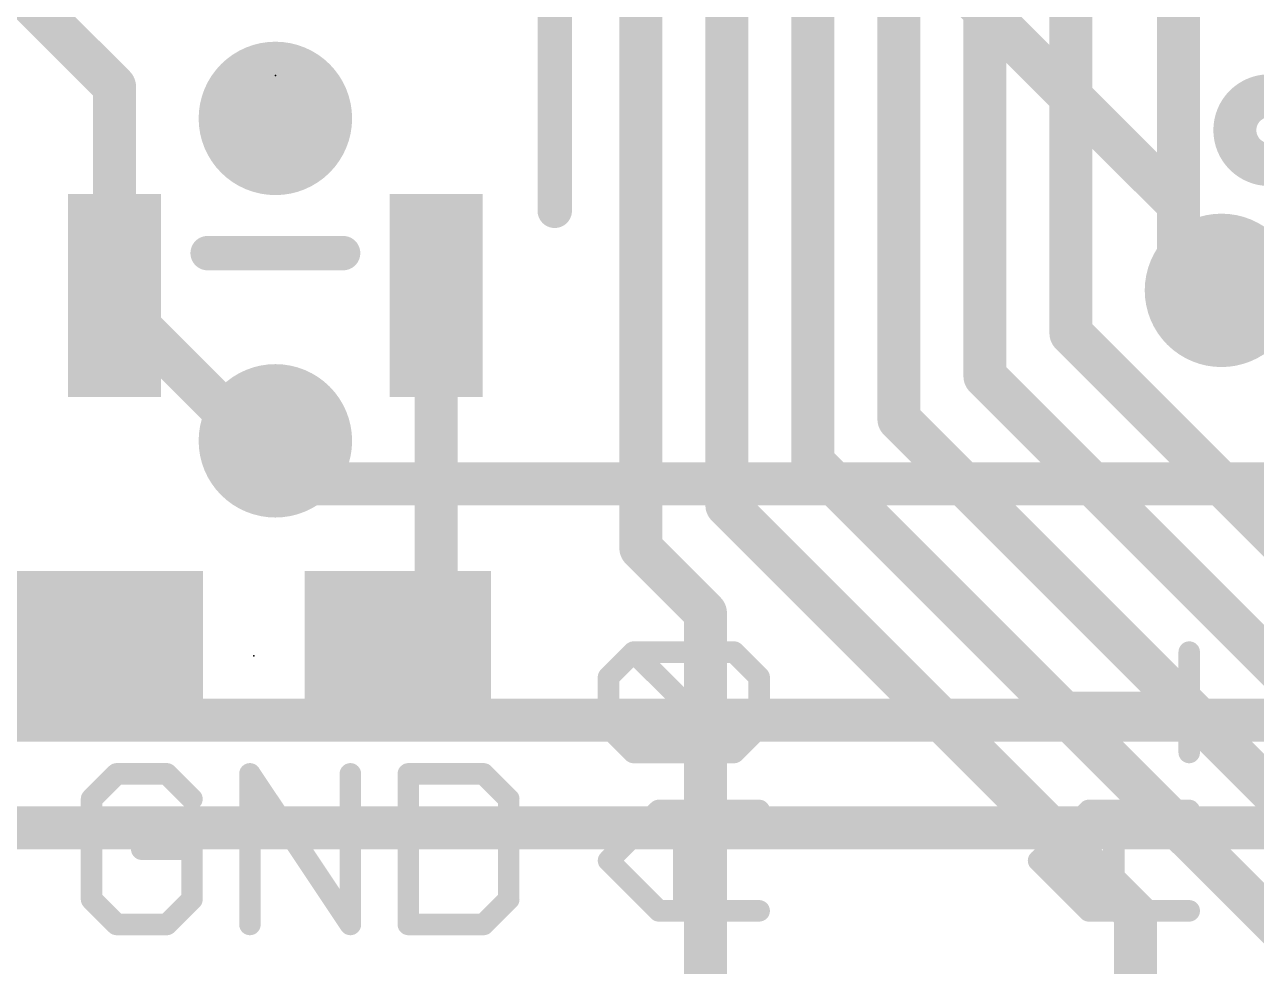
# Model space of a CAD drawing. Extents: x -8.4 to 62, y -6.5 to 32.8.
# Drawn here: x 12.49 to 19.76, y 2.23 to 7.79 of the extents above; entities that cross this region are included whole.
import ezdxf

# ---------------------------------------------------------------- set-up
doc = ezdxf.new("R2010")
doc.units = 0
for name, color, linetype in [('1', 12, 'CONTINUOUS'), ('16', 132, 'CONTINUOUS'), ('18', 110, 'CONTINUOUS'), ('21', 40, 'CONTINUOUS'), ('23', 40, 'CONTINUOUS')]:
    doc.layers.add(name, color=color, linetype=linetype)

# ---------------------------------------------------------------- blocks, each defined once
blk = doc.blocks.new('RECT')
blk.add_solid([(-0.5, -0.5), (0.5, -0.5), (-0.5, 0.5), (0.5, 0.5)])
blk = doc.blocks.new('ROUNDV')
at = {"const_width": 0.5}
blk.add_lwpolyline([(0, -0.25, 1), (0, 0.25, 1), (0, -0.25)], format="xyb", dxfattribs=at)

msp = doc.modelspace()

# ---------------------------------------------------------------- linework, layer by layer
at = {"layer": '1', "const_width": 0.254}
for points in [[(16.129, 10.795), (16.129, 4.699)], [(16.637, 10.541), (16.637, 4.953)], [(17.145, 5.207), (17.145, 10.287)], [(17.653, 5.461), (17.653, 10.033)], [(18.161, 9.779), (18.161, 5.715)], [(18.669, 5.969), (18.669, 9.525)], [(19.304, 9.398), (19.304, 6.477)], [(12.319, 8.128), (13.02, 7.427)], [(13.02, 7.427), (13.02, 6.1929)], [(19.304, 6.477), (19.558, 6.223)], [(13.02, 6.1929), (13.02, 6.157)], [(13.02, 6.157), (13.843, 5.334)], [(14.92, 6.1929), (14.92, 4.291)], [(21.1455, 3.4925), (18.669, 5.969)], [(18.161, 5.715), (20.8915, 2.9845)], [(20.6375, 2.4765), (17.653, 5.461)], [(13.843, 5.334), (13.97, 5.334)], [(21.082, 1.27), (17.145, 5.207)], [(16.637, 4.953), (19.05, 2.54)], [(16.129, 4.699), (16.51, 4.318)], [(16.51, 4.318), (16.51, 1.27)], [(14.92, 4.291), (14.693, 4.064)], [(11.9764, 4.064), (12.993, 4.064)], [(19.05, 2.54), (19.05, 1.27)]]:
    msp.add_lwpolyline(points, dxfattribs=at)
at = {"layer": '1', "const_width": 0.127}
for points in [[(13.0835, 7.427, 1), (12.9565, 7.427)], [(12.9751, 7.3821, 1), (13.0649, 7.4719)], [(19.3489, 6.5219, 1), (19.2591, 6.4321)], [(19.2405, 6.477, 1), (19.3675, 6.477)], [(19.5131, 6.1781, 1), (19.6029, 6.2679)], [(13.0835, 6.1929, 1), (12.9565, 6.1929)], [(13.0649, 6.2019, 1), (12.9751, 6.1121)], [(14.9835, 6.1929, 1), (14.8565, 6.1929)], [(12.9565, 6.1929, 1), (13.0835, 6.1929)], [(12.9565, 6.157, 1), (13.0835, 6.157)], [(18.7139, 6.0139, 1), (18.6241, 5.9241)], [(18.6055, 5.969, 1), (18.7325, 5.969)], [(18.2059, 5.7599, 1), (18.1161, 5.6701)], [(18.0975, 5.715, 1), (18.2245, 5.715)], [(17.6979, 5.5059, 1), (17.6081, 5.4161)], [(13.843, 5.3975, 1), (13.843, 5.2705)], [(13.97, 5.2705, 1), (13.97, 5.3975)], [(17.5895, 5.461, 1), (17.7165, 5.461)], [(13.7981, 5.2891, 1), (13.8879, 5.3789)], [(17.1899, 5.2519, 1), (17.1001, 5.1621)], [(17.0815, 5.207, 1), (17.2085, 5.207)], [(16.6819, 4.9979, 1), (16.5921, 4.9081)], [(16.5735, 4.953, 1), (16.7005, 4.953)], [(16.1739, 4.7439, 1), (16.0841, 4.6541)], [(16.0655, 4.699, 1), (16.1925, 4.699)], [(16.5735, 4.318, 1), (16.4465, 4.318)], [(14.9649, 4.2461, 1), (14.8751, 4.3359)], [(16.4651, 4.2731, 1), (16.5549, 4.3629)], [(14.8565, 4.291, 1), (14.9835, 4.291)], [(12.993, 4.0005, 1), (12.993, 4.1275)], [(14.6481, 4.1089, 1), (14.7379, 4.0191)], [(19.1135, 2.54, 1), (18.9865, 2.54)], [(19.0051, 2.4951, 1), (19.0949, 2.5849)]]:
    msp.add_lwpolyline(points, format="xyb", dxfattribs=at)
at = {"layer": '16', "const_width": 0.254}
for points in [[(17.526, 8.509), (19.304, 6.731)], [(19.304, 6.731), (19.304, 6.477)], [(19.304, 6.477), (19.558, 6.223)], [(13.97, 5.334), (14.224, 5.08)], [(14.224, 5.08), (20.447, 5.08)], [(12.065, 3.683), (21.082, 3.683)], [(11.938, 3.048), (22.225, 3.048)]]:
    msp.add_lwpolyline(points, dxfattribs=at)
at = {"layer": '16', "const_width": 0.127}
for points in [[(19.3675, 6.731, 1), (19.2405, 6.731)], [(19.2591, 6.6861, 1), (19.3489, 6.7759)], [(19.3489, 6.5219, 1), (19.2591, 6.4321)], [(19.2405, 6.477, 1), (19.3675, 6.477)], [(19.5131, 6.1781, 1), (19.6029, 6.2679)], [(14.0149, 5.3789, 1), (13.9251, 5.2891)], [(14.224, 5.1435, 1), (14.224, 5.0165)], [(14.1791, 5.0351, 1), (14.2689, 5.1249)]]:
    msp.add_lwpolyline(points, format="xyb", dxfattribs=at)
at = {"layer": '21'}
for points, const_width in [([(15.62, 6.693), (15.62, 8.293)], 0.2032), ([(14.37, 6.443), (13.57, 6.443)], 0.2032), ([(15.9377, 3.9374), (16.086, 4.0857)], 0.127), ([(16.086, 4.0857), (16.6792, 4.0857)], 0.127), ([(16.6792, 3.4925), (16.086, 4.0857)], 0.127), ([(16.6792, 4.0857), (16.8275, 3.9374)], 0.127), ([(19.3675, 3.4925), (19.3675, 4.0857)], 0.127), ([(15.9377, 3.6408), (15.9377, 3.9374)], 0.127), ([(16.8275, 3.9374), (16.8275, 3.6408)], 0.127), ([(18.7743, 3.4925), (18.4777, 3.7891)], 0.127), ([(18.4777, 3.7891), (19.3675, 3.7891)], 0.127), ([(16.086, 3.4925), (15.9377, 3.6408)], 0.127), ([(16.8275, 3.6408), (16.6792, 3.4925)], 0.127), ([(16.6792, 3.4925), (16.086, 3.4925)], 0.127), ([(13.0325, 3.3663), (12.8842, 3.218)], 0.127), ([(13.3291, 3.3663), (13.0325, 3.3663)], 0.127), ([(13.4774, 3.218), (13.3291, 3.3663)], 0.127), ([(13.8197, 2.4765), (13.8197, 3.3663)], 0.127), ([(13.8197, 3.3663), (14.4129, 2.4765)], 0.127), ([(14.4129, 2.4765), (14.4129, 3.3663)], 0.127), ([(14.7553, 3.3663), (14.7553, 2.4765)], 0.127), ([(15.2001, 3.3663), (14.7553, 3.3663)], 0.127), ([(15.3484, 3.218), (15.2001, 3.3663)], 0.127), ([(12.8842, 3.218), (12.8842, 2.6248)], 0.127), ([(15.3484, 2.6248), (15.3484, 3.218)], 0.127), ([(15.9377, 2.8536), (16.2343, 3.1502)], 0.127), ([(16.2343, 3.1502), (16.8275, 3.1502)], 0.127), ([(16.3826, 2.557), (16.3826, 3.1502)], 0.127), ([(18.4777, 2.8536), (18.7743, 3.1502)], 0.127), ([(18.7743, 3.1502), (19.3675, 3.1502)], 0.127), ([(18.9226, 2.557), (18.9226, 3.1502)], 0.127), ([(13.4774, 2.9214), (13.1808, 2.9214)], 0.127), ([(13.4774, 2.6248), (13.4774, 2.9214)], 0.127), ([(16.2343, 2.557), (15.9377, 2.8536)], 0.127), ([(18.7743, 2.557), (18.4777, 2.8536)], 0.127), ([(12.8842, 2.6248), (13.0325, 2.4765)], 0.127), ([(13.3291, 2.4765), (13.4774, 2.6248)], 0.127), ([(15.2001, 2.4765), (15.3484, 2.6248)], 0.127), ([(16.8275, 2.557), (16.2343, 2.557)], 0.127), ([(19.3675, 2.557), (18.7743, 2.557)], 0.127), ([(13.0325, 2.4765), (13.3291, 2.4765)], 0.127), ([(14.7553, 2.4765), (15.2001, 2.4765)], 0.127)]:
    msp.add_lwpolyline(points, dxfattribs=dict(at, const_width=const_width))
for points, const_width in [([(19.8402, 7.0426, 1), (19.8402, 7.2966, 1), (19.8402, 7.0426)], 0.4064), ([(15.5692, 6.693, 1), (15.6708, 6.693)], 0.1016), ([(13.57, 6.4938, 1), (13.57, 6.3922)], 0.1016), ([(14.37, 6.3922, 1), (14.37, 6.4938)], 0.1016), ([(16.086, 4.1174, 1), (16.086, 4.0539)], 0.0635), ([(16.1085, 4.1081, 1), (16.0636, 4.0632)], 0.0635), ([(16.1085, 4.0632, 1), (16.0636, 4.1081)], 0.0635), ([(16.7017, 4.1081, 1), (16.6568, 4.0632)], 0.0635), ([(16.6792, 4.0539, 1), (16.6792, 4.1174)], 0.0635), ([(19.3992, 4.0857, 1), (19.3358, 4.0857)], 0.0635), ([(15.9695, 3.9374, 1), (15.906, 3.9374)], 0.0635), ([(15.9153, 3.9598, 1), (15.9602, 3.9149)], 0.0635), ([(16.8592, 3.9374, 1), (16.7958, 3.9374)], 0.0635), ([(16.805, 3.9149, 1), (16.85, 3.9598)], 0.0635), ([(18.4777, 3.8208, 1), (18.4777, 3.7573)], 0.0635), ([(18.5002, 3.8115, 1), (18.4553, 3.7666)], 0.0635), ([(19.3675, 3.7573, 1), (19.3675, 3.8208)], 0.0635), ([(15.9602, 3.6632, 1), (15.9153, 3.6183)], 0.0635), ([(15.906, 3.6408, 1), (15.9695, 3.6408)], 0.0635), ([(16.7958, 3.6408, 1), (16.8592, 3.6408)], 0.0635), ([(16.85, 3.6183, 1), (16.805, 3.6632)], 0.0635), ([(16.086, 3.5243, 1), (16.086, 3.4607)], 0.0635), ([(16.0636, 3.47, 1), (16.1085, 3.515)], 0.0635), ([(16.6568, 3.515, 1), (16.7017, 3.47)], 0.0635), ([(16.6568, 3.47, 1), (16.7017, 3.515)], 0.0635), ([(16.6792, 3.4607, 1), (16.6792, 3.5243)], 0.0635), ([(18.7519, 3.47, 1), (18.7968, 3.515)], 0.0635), ([(19.3358, 3.4925, 1), (19.3992, 3.4925)], 0.0635), ([(13.0325, 3.398, 1), (13.0325, 3.3345)], 0.0635), ([(13.055, 3.3438, 1), (13.0101, 3.3887)], 0.0635), ([(13.3516, 3.3887, 1), (13.3066, 3.3438)], 0.0635), ([(13.3291, 3.3345, 1), (13.3291, 3.398)], 0.0635), ([(13.8515, 3.3663, 1), (13.788, 3.3663)], 0.0635), ([(13.8462, 3.3839, 1), (13.7933, 3.3486)], 0.0635), ([(14.4447, 3.3663, 1), (14.3812, 3.3663)], 0.0635), ([(14.787, 3.3663, 1), (14.7235, 3.3663)], 0.0635), ([(14.7553, 3.398, 1), (14.7553, 3.3345)], 0.0635), ([(15.2226, 3.3887, 1), (15.1777, 3.3438)], 0.0635), ([(15.2001, 3.3345, 1), (15.2001, 3.398)], 0.0635), ([(12.916, 3.218, 1), (12.8525, 3.218)], 0.0635), ([(15.3802, 3.218, 1), (15.3167, 3.218)], 0.0635), ([(12.8618, 3.2404, 1), (12.9067, 3.1955)], 0.0635), ([(13.4549, 3.1955, 1), (13.4998, 3.2404)], 0.0635), ([(15.326, 3.1955, 1), (15.3709, 3.2404)], 0.0635), ([(16.2343, 3.1819, 1), (16.2343, 3.1184)], 0.0635), ([(16.2568, 3.1277, 1), (16.2119, 3.1726)], 0.0635), ([(16.4144, 3.1502, 1), (16.3509, 3.1502)], 0.0635), ([(16.8275, 3.1184, 1), (16.8275, 3.1819)], 0.0635), ([(18.7743, 3.1819, 1), (18.7743, 3.1184)], 0.0635), ([(18.7968, 3.1277, 1), (18.7519, 3.1726)], 0.0635), ([(18.9544, 3.1502, 1), (18.8909, 3.1502)], 0.0635), ([(19.3675, 3.1184, 1), (19.3675, 3.1819)], 0.0635), ([(13.1808, 2.9531, 1), (13.1808, 2.8896)], 0.0635), ([(13.5091, 2.9214, 1), (13.4456, 2.9214)], 0.0635), ([(13.4774, 2.8896, 1), (13.4774, 2.9531)], 0.0635), ([(15.9602, 2.876, 1), (15.9153, 2.8311)], 0.0635), ([(18.5002, 2.876, 1), (18.4553, 2.8311)], 0.0635), ([(15.9153, 2.876, 1), (15.9602, 2.8311)], 0.0635), ([(18.4553, 2.876, 1), (18.5002, 2.8311)], 0.0635), ([(12.8525, 2.6248, 1), (12.916, 2.6248)], 0.0635), ([(12.9067, 2.6472, 1), (12.8618, 2.6023)], 0.0635), ([(13.4456, 2.6248, 1), (13.5091, 2.6248)], 0.0635), ([(13.4998, 2.6023, 1), (13.4549, 2.6472)], 0.0635), ([(15.3167, 2.6248, 1), (15.3802, 2.6248)], 0.0635), ([(15.3709, 2.6023, 1), (15.326, 2.6472)], 0.0635), ([(16.2343, 2.5887, 1), (16.2343, 2.5252)], 0.0635), ([(16.8275, 2.5252, 1), (16.8275, 2.5887)], 0.0635), ([(18.7743, 2.5887, 1), (18.7743, 2.5252)], 0.0635), ([(19.3675, 2.5252, 1), (19.3675, 2.5887)], 0.0635), ([(16.2119, 2.5345, 1), (16.2568, 2.5794)], 0.0635), ([(16.3509, 2.557, 1), (16.4144, 2.557)], 0.0635), ([(18.7519, 2.5345, 1), (18.7968, 2.5794)], 0.0635), ([(18.8909, 2.557, 1), (18.9544, 2.557)], 0.0635), ([(13.0325, 2.5083, 1), (13.0325, 2.4447)], 0.0635), ([(13.0101, 2.454, 1), (13.055, 2.499)], 0.0635), ([(13.3066, 2.499, 1), (13.3516, 2.454)], 0.0635), ([(13.3291, 2.4447, 1), (13.3291, 2.5083)], 0.0635), ([(13.788, 2.4765, 1), (13.8515, 2.4765)], 0.0635), ([(14.3812, 2.4765, 1), (14.4447, 2.4765)], 0.0635), ([(14.3865, 2.4589, 1), (14.4393, 2.4941)], 0.0635), ([(14.7553, 2.5083, 1), (14.7553, 2.4447)], 0.0635), ([(14.7235, 2.4765, 1), (14.787, 2.4765)], 0.0635), ([(15.1777, 2.499, 1), (15.2226, 2.454)], 0.0635), ([(15.2001, 2.4447, 1), (15.2001, 2.5083)], 0.0635)]:
    msp.add_lwpolyline(points, format="xyb", dxfattribs=dict(at, const_width=const_width))
at = {"layer": '23'}
for p in [(13.97, 7.493), (13.843, 4.064)]:
    msp.add_point(p, dxfattribs=at)

# ---------------------------------------------------------------- block references
at = {"layer": '1', "xscale": 0.55, "yscale": 1.2, "rotation": 180}
for p in [(13.02, 6.1929), (14.92, 6.1929)]:
    msp.add_blockref('RECT', p, dxfattribs=at)
at = {"layer": '1', "xscale": 1.1, "rotation": 180}
for p in [(12.993, 4.064), (14.693, 4.064)]:
    msp.add_blockref('RECT', p, dxfattribs=at)
at = {"layer": '18', "xscale": 0.9064, "yscale": 0.9064}
for p in [(13.97, 7.239), (13.97, 7.239), (19.558, 6.223), (19.558, 6.223), (13.97, 5.334), (13.97, 5.334)]:
    msp.add_blockref('ROUNDV', p, dxfattribs=at)

doc.saveas('drawing.dxf')
